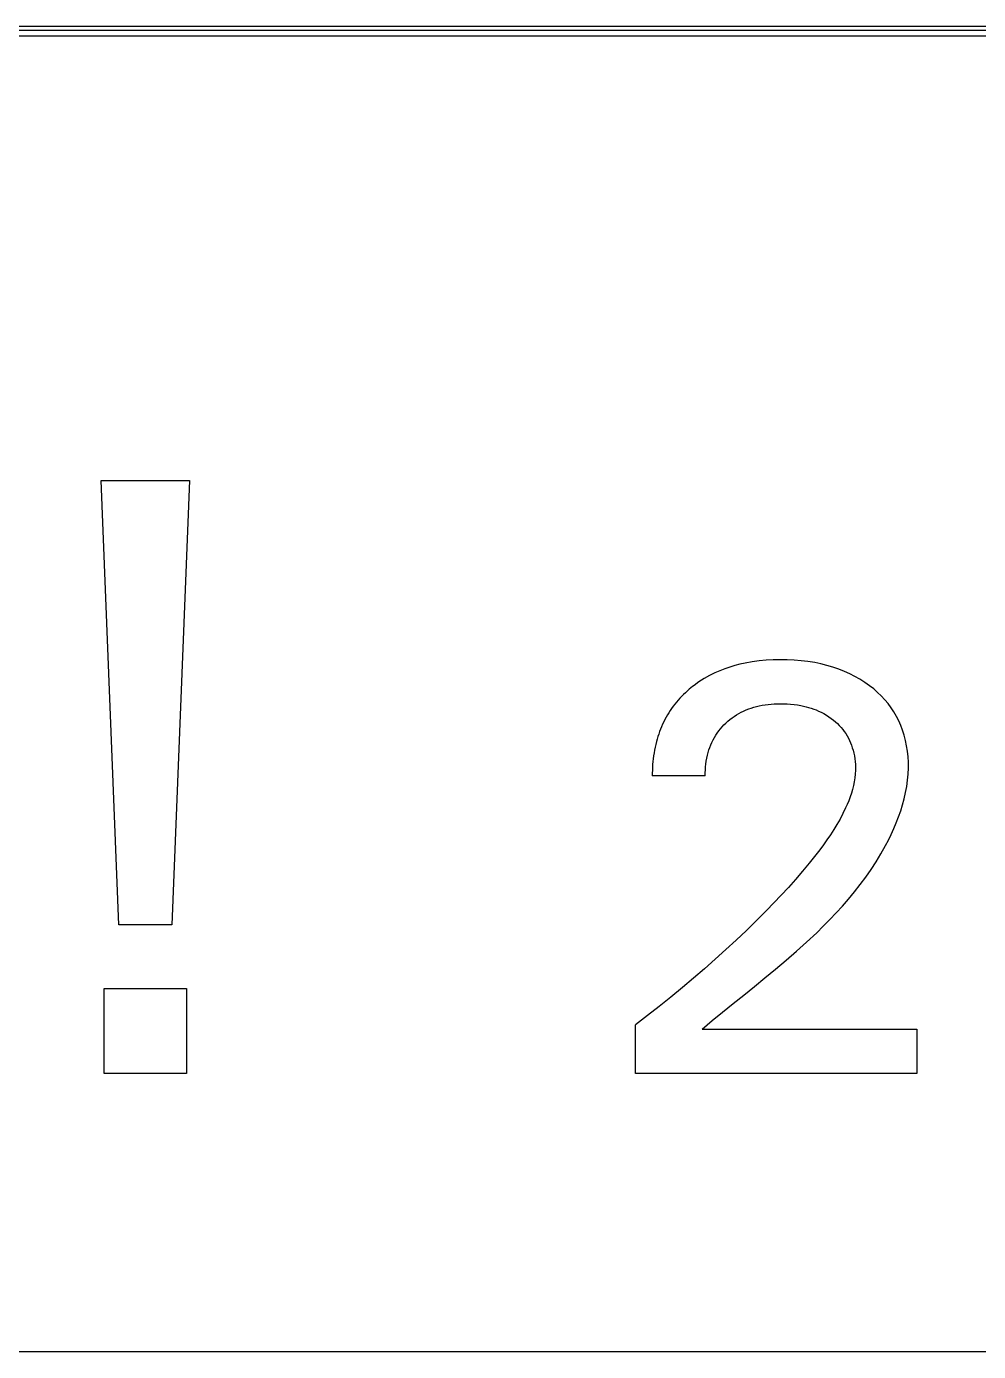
# Model space of a CAD drawing. Extents: x 0 to 420, y 0 to 297.
# Drawn here: x 156.51 to 161.65, y 186.17 to 193.32 of the extents above; entities that cross this region are included whole.
import ezdxf

# ---------------------------------------------------------------- set-up
doc = ezdxf.new("R2010")
doc.units = 0
doc.header["$LTSCALE"] = 23.1
doc.layers.add('10000_FRONT', color=7, linetype='CONTINUOUS')

msp = doc.modelspace()

# ---------------------------------------------------------------- linework, layer by layer
at = {"layer": '10000_FRONT', "color": 7, "linetype": 'CONTINUOUS'}
for p, q in [((143.8476, 193.2727), (176.8476, 193.2727)), ((176.8185, 193.3017), (143.8767, 193.3017)), ((176.7976, 193.3227), (143.8976, 193.3227)), ((157.0105, 188.4755), (156.9152, 190.8727)), ((156.9152, 190.8727), (157.3915, 190.8727)), ((157.3915, 190.8727), (157.2962, 188.4755)), ((160.5406, 189.9047), (160.5025, 189.9027)), ((160.5787, 189.9054), (160.5406, 189.9047)), ((160.616, 189.9049), (160.5787, 189.9054)), ((160.6532, 189.9031), (160.616, 189.9049)), ((160.2253, 189.8347), (160.196, 189.82)), ((160.2516, 189.8464), (160.2253, 189.8347)), ((160.2784, 189.8568), (160.2516, 189.8464)), ((160.3056, 189.8662), (160.2784, 189.8568)), ((160.3331, 189.8744), (160.3056, 189.8662)), ((160.361, 189.8816), (160.3331, 189.8744)), ((160.389, 189.8877), (160.361, 189.8816)), ((160.4266, 189.8944), (160.389, 189.8877)), ((160.4644, 189.8993), (160.4266, 189.8944)), ((160.5025, 189.9027), (160.4644, 189.8993)), ((160.6902, 189.9001), (160.6532, 189.9031)), ((160.7272, 189.8957), (160.6902, 189.9001)), ((160.7639, 189.8898), (160.7272, 189.8957)), ((160.7968, 189.8832), (160.7639, 189.8898)), ((160.8294, 189.8753), (160.7968, 189.8832)), ((160.8616, 189.866), (160.8294, 189.8753)), ((160.8934, 189.8553), (160.8616, 189.866)), ((160.9245, 189.843), (160.8934, 189.8553)), ((160.9532, 189.8302), (160.9245, 189.843)), ((160.1132, 189.767), (160.1046, 189.7603)), ((160.1399, 189.7861), (160.1132, 189.767)), ((160.1675, 189.8038), (160.1399, 189.7861)), ((160.196, 189.82), (160.1675, 189.8038)), ((160.9812, 189.8159), (160.9532, 189.8302)), ((161.0084, 189.8003), (160.9812, 189.8159)), ((161.0349, 189.7834), (161.0084, 189.8003)), ((161.0605, 189.7651), (161.0349, 189.7834)), ((161.0823, 189.7479), (161.0605, 189.7651)), ((160.0367, 189.6976), (160.0273, 189.6871)), ((160.0464, 189.7079), (160.0367, 189.6976)), ((160.0563, 189.7179), (160.0464, 189.7079)), ((160.0665, 189.7276), (160.0563, 189.7179)), ((160.077, 189.7371), (160.0665, 189.7276)), ((160.0876, 189.7464), (160.077, 189.7371)), ((160.096, 189.7534), (160.0876, 189.7464)), ((160.1046, 189.7603), (160.096, 189.7534)), ((161.1033, 189.7296), (161.0823, 189.7479)), ((161.1233, 189.7103), (161.1033, 189.7296)), ((161.1423, 189.6901), (161.1233, 189.7103)), ((161.1601, 189.6688), (161.1423, 189.6901)), ((159.9767, 189.6196), (159.9694, 189.6075)), ((159.9844, 189.6314), (159.9767, 189.6196)), ((159.9923, 189.643), (159.9844, 189.6314)), ((160.0006, 189.6543), (159.9923, 189.643)), ((160.0092, 189.6655), (160.0006, 189.6543)), ((160.0181, 189.6764), (160.0092, 189.6655)), ((160.0273, 189.6871), (160.0181, 189.6764)), ((160.3544, 189.6151), (160.367, 189.622)), ((160.367, 189.622), (160.3804, 189.6285)), ((160.3804, 189.6285), (160.394, 189.6345)), ((160.394, 189.6345), (160.4079, 189.64)), ((160.4079, 189.64), (160.4219, 189.645)), ((160.4219, 189.645), (160.4362, 189.6494)), ((160.4362, 189.6494), (160.4505, 189.6534)), ((160.4505, 189.6534), (160.465, 189.6568)), ((160.465, 189.6568), (160.4811, 189.66)), ((160.4811, 189.66), (160.4972, 189.6627)), ((160.4972, 189.6627), (160.5134, 189.6648)), ((160.5134, 189.6648), (160.5297, 189.6664)), ((160.5297, 189.6664), (160.546, 189.6675)), ((160.546, 189.6675), (160.5624, 189.6682)), ((160.5624, 189.6682), (160.5787, 189.6684)), ((160.5787, 189.6684), (160.5973, 189.6682)), ((160.5973, 189.6682), (160.6159, 189.6675)), ((160.6159, 189.6675), (160.6344, 189.6661)), ((160.6344, 189.6661), (160.6529, 189.6642)), ((160.6529, 189.6642), (160.6713, 189.6617)), ((160.6713, 189.6617), (160.6896, 189.6585)), ((160.6896, 189.6585), (160.7037, 189.6556)), ((160.7037, 189.6556), (160.7176, 189.6523)), ((160.7176, 189.6523), (160.7314, 189.6485)), ((160.7314, 189.6485), (160.7452, 189.6443)), ((160.7452, 189.6443), (160.7587, 189.6397)), ((160.7587, 189.6397), (160.7721, 189.6345)), ((160.7721, 189.6345), (160.7852, 189.6289)), ((160.7852, 189.6289), (160.7995, 189.6222)), ((160.7995, 189.6222), (160.8134, 189.6148)), ((161.1766, 189.6466), (161.1601, 189.6688)), ((161.1915, 189.6238), (161.1766, 189.6466)), ((161.2051, 189.6001), (161.1915, 189.6238)), ((159.9433, 189.5572), (159.9376, 189.5443)), ((159.9493, 189.5701), (159.9433, 189.5572)), ((159.9557, 189.5827), (159.9493, 189.5701)), ((159.9624, 189.5952), (159.9557, 189.5827)), ((159.9694, 189.6075), (159.9624, 189.5952)), ((160.2648, 189.5435), (160.2746, 189.5539)), ((160.2746, 189.5539), (160.2848, 189.564)), ((160.2848, 189.564), (160.2955, 189.5736)), ((160.2955, 189.5736), (160.3066, 189.5829)), ((160.3066, 189.5829), (160.3181, 189.5916)), ((160.3181, 189.5916), (160.3299, 189.6)), ((160.3299, 189.6), (160.342, 189.6078)), ((160.342, 189.6078), (160.3544, 189.6151)), ((160.8134, 189.6148), (160.827, 189.6069)), ((160.827, 189.6069), (160.8403, 189.5983)), ((160.8403, 189.5983), (160.8532, 189.5892)), ((160.8532, 189.5892), (160.8656, 189.5795)), ((160.8656, 189.5795), (160.8764, 189.5705)), ((160.8764, 189.5705), (160.8867, 189.561)), ((160.8867, 189.561), (160.8966, 189.5511)), ((160.8966, 189.5511), (160.9061, 189.5407)), ((161.2174, 189.5757), (161.2051, 189.6001)), ((161.2283, 189.5506), (161.2174, 189.5757)), ((161.2379, 189.525), (161.2283, 189.5506)), ((159.914, 189.4774), (159.9102, 189.4636)), ((159.9181, 189.491), (159.914, 189.4774)), ((159.9225, 189.5045), (159.9181, 189.491)), ((159.9272, 189.5179), (159.9225, 189.5045)), ((159.9323, 189.5311), (159.9272, 189.5179)), ((159.9376, 189.5443), (159.9323, 189.5311)), ((160.2159, 189.473), (160.2229, 189.4858)), ((160.2229, 189.4858), (160.2303, 189.498)), ((160.2303, 189.498), (160.2382, 189.5099)), ((160.2382, 189.5099), (160.2466, 189.5215)), ((160.2466, 189.5215), (160.2555, 189.5327)), ((160.2555, 189.5327), (160.2648, 189.5435)), ((160.9061, 189.5407), (160.9151, 189.53)), ((160.9151, 189.53), (160.9236, 189.5188)), ((160.9236, 189.5188), (160.9315, 189.5073)), ((160.9315, 189.5073), (160.9388, 189.4953)), ((160.9388, 189.4953), (160.9456, 189.483)), ((160.9456, 189.483), (160.9518, 189.4704)), ((161.2462, 189.499), (161.2379, 189.525)), ((161.2538, 189.4701), (161.2462, 189.499)), ((159.8999, 189.4179), (159.8972, 189.4025)), ((159.903, 189.4332), (159.8999, 189.4179)), ((159.9064, 189.4485), (159.903, 189.4332)), ((159.9102, 189.4636), (159.9064, 189.4485)), ((160.1857, 189.3907), (160.1894, 189.4049)), ((160.1894, 189.4049), (160.1937, 189.4189)), ((160.1937, 189.4189), (160.1984, 189.4328)), ((160.1984, 189.4328), (160.2037, 189.4464)), ((160.2037, 189.4464), (160.2095, 189.4598)), ((160.2095, 189.4598), (160.2159, 189.473)), ((160.9518, 189.4704), (160.9574, 189.4575)), ((160.9574, 189.4575), (160.9625, 189.4443)), ((160.9625, 189.4443), (160.967, 189.4309)), ((160.967, 189.4309), (160.971, 189.4174)), ((160.971, 189.4174), (160.9748, 189.4023)), ((161.2599, 189.4409), (161.2538, 189.4701)), ((161.2644, 189.4114), (161.2599, 189.4409)), ((161.2675, 189.3818), (161.2644, 189.4114)), ((159.8899, 189.3405), (159.8889, 189.325)), ((159.8912, 189.356), (159.8899, 189.3405)), ((159.8928, 189.3715), (159.8912, 189.356)), ((159.8948, 189.387), (159.8928, 189.3715)), ((159.8972, 189.4025), (159.8948, 189.387)), ((160.1753, 189.3268), (160.177, 189.3429)), ((160.177, 189.3429), (160.1793, 189.3589)), ((160.1793, 189.3589), (160.1822, 189.3749)), ((160.1822, 189.3749), (160.1857, 189.3907)), ((160.9748, 189.4023), (160.9779, 189.387)), ((160.9779, 189.387), (160.9805, 189.3717)), ((160.9805, 189.3717), (160.9824, 189.3563)), ((160.9824, 189.3563), (160.9836, 189.3408)), ((160.9836, 189.3408), (160.9842, 189.3253)), ((161.2692, 189.352), (161.2675, 189.3818)), ((161.2695, 189.3223), (161.2692, 189.352)), ((159.8883, 189.3095), (159.888, 189.294)), ((159.888, 189.294), (159.888, 189.2786)), ((160.1734, 189.2786), (159.888, 189.2786)), ((159.8889, 189.325), (159.8883, 189.3095)), ((160.1734, 189.2786), (160.1735, 189.2946)), ((160.1735, 189.2946), (160.1741, 189.3107)), ((160.1741, 189.3107), (160.1753, 189.3268)), ((160.9807, 189.2678), (160.9774, 189.2469)), ((160.983, 189.2888), (160.9807, 189.2678)), ((160.9841, 189.3098), (160.983, 189.2888)), ((160.9842, 189.3253), (160.9841, 189.3098)), ((161.2651, 189.2551), (161.2681, 189.2886)), ((161.2681, 189.2886), (161.2695, 189.3223)), ((160.9679, 189.2056), (160.9618, 189.1852)), ((160.9731, 189.2262), (160.9679, 189.2056)), ((160.9774, 189.2469), (160.9731, 189.2262)), ((161.2544, 189.1884), (161.2605, 189.2216)), ((161.2605, 189.2216), (161.2651, 189.2551)), ((160.9394, 189.1252), (160.9308, 189.1057)), ((160.9475, 189.145), (160.9394, 189.1252)), ((160.955, 189.165), (160.9475, 189.145)), ((160.9618, 189.1852), (160.955, 189.165)), ((161.2279, 189.0901), (161.238, 189.1226)), ((161.238, 189.1226), (161.2469, 189.1554)), ((161.2469, 189.1554), (161.2544, 189.1884)), ((160.9163, 189.0755), (160.9007, 189.046)), ((160.9308, 189.1057), (160.9163, 189.0755)), ((161.2043, 189.026), (161.2166, 189.0579)), ((161.2166, 189.0579), (161.2279, 189.0901)), ((160.867, 188.9886), (160.8489, 188.9607)), ((160.8843, 189.017), (160.867, 188.9886)), ((160.9007, 189.046), (160.8843, 189.017)), ((161.1767, 188.9633), (161.1909, 188.9945)), ((161.1909, 188.9945), (161.2043, 189.026)), ((160.8108, 188.9062), (160.7909, 188.8795)), ((160.8301, 188.9333), (160.8108, 188.9062)), ((160.8489, 188.9607), (160.8301, 188.9333)), ((161.1458, 188.9023), (161.1616, 188.9326)), ((161.1616, 188.9326), (161.1767, 188.9633)), ((160.7707, 188.8531), (160.7349, 188.8081)), ((160.7909, 188.8795), (160.7707, 188.8531)), ((161.0951, 188.8154), (161.1211, 188.8584)), ((161.1211, 188.8584), (161.1458, 188.9023)), ((160.6982, 188.7639), (160.6607, 188.7203)), ((160.7349, 188.8081), (160.6982, 188.7639)), ((161.0392, 188.7324), (161.0678, 188.7734)), ((161.0678, 188.7734), (161.0951, 188.8154)), ((160.6607, 188.7203), (160.6224, 188.6774)), ((160.9787, 188.6529), (161.0095, 188.6922)), ((161.0095, 188.6922), (161.0392, 188.7324)), ((160.5835, 188.6351), (160.544, 188.5933)), ((160.6224, 188.6774), (160.5835, 188.6351)), ((160.9468, 188.6144), (160.9787, 188.6529)), ((160.5039, 188.552), (160.4504, 188.4983)), ((160.544, 188.5933), (160.5039, 188.552)), ((160.8804, 188.5396), (160.914, 188.5766)), ((160.914, 188.5766), (160.9468, 188.6144)), ((157.2962, 188.4755), (157.0105, 188.4755)), ((160.4504, 188.4983), (160.3961, 188.4453)), ((160.8106, 188.4676), (160.8459, 188.5033)), ((160.8459, 188.5033), (160.8804, 188.5396)), ((160.3961, 188.4453), (160.3411, 188.3931)), ((160.7207, 188.3819), (160.7747, 188.4325)), ((160.7747, 188.4325), (160.8106, 188.4676)), ((160.2854, 188.3416), (160.2275, 188.2892)), ((160.3411, 188.3931), (160.2854, 188.3416)), ((160.6096, 188.2837), (160.6656, 188.3323)), ((160.6656, 188.3323), (160.7207, 188.3819)), ((160.2275, 188.2892), (160.169, 188.2375)), ((160.553, 188.2358), (160.6096, 188.2837)), ((160.169, 188.2375), (160.1098, 188.1865)), ((160.4386, 188.1421), (160.4959, 188.1887)), ((160.4959, 188.1887), (160.553, 188.2358)), ((156.9311, 187.6727), (156.9311, 188.1308)), ((156.9311, 188.1308), (157.3756, 188.1308)), ((157.3756, 188.1308), (157.3756, 187.6727)), ((160.05, 188.1363), (159.9878, 188.0851)), ((160.1098, 188.1865), (160.05, 188.1363)), ((160.3812, 188.0959), (160.4386, 188.1421)), ((159.9878, 188.0851), (159.925, 188.0348)), ((160.2674, 188.0043), (160.3241, 188.0501)), ((160.3241, 188.0501), (160.3812, 188.0959)), ((159.8616, 187.9851), (159.7976, 187.9362)), ((159.925, 188.0348), (159.8616, 187.9851)), ((160.2114, 187.9586), (160.2674, 188.0043)), ((159.7976, 187.6727), (159.7976, 187.9362)), ((160.1562, 187.9128), (160.2114, 187.9586)), ((160.1562, 187.9128), (161.3147, 187.9128)), ((161.3147, 187.9128), (161.3147, 187.6727)), ((157.3756, 187.6727), (156.9311, 187.6727)), ((161.3147, 187.6727), (159.7976, 187.6727)), ((137.7976, 186.1727), (207.2976, 186.1727))]:
    msp.add_line(p, q, dxfattribs=at)

doc.saveas('drawing.dxf')
